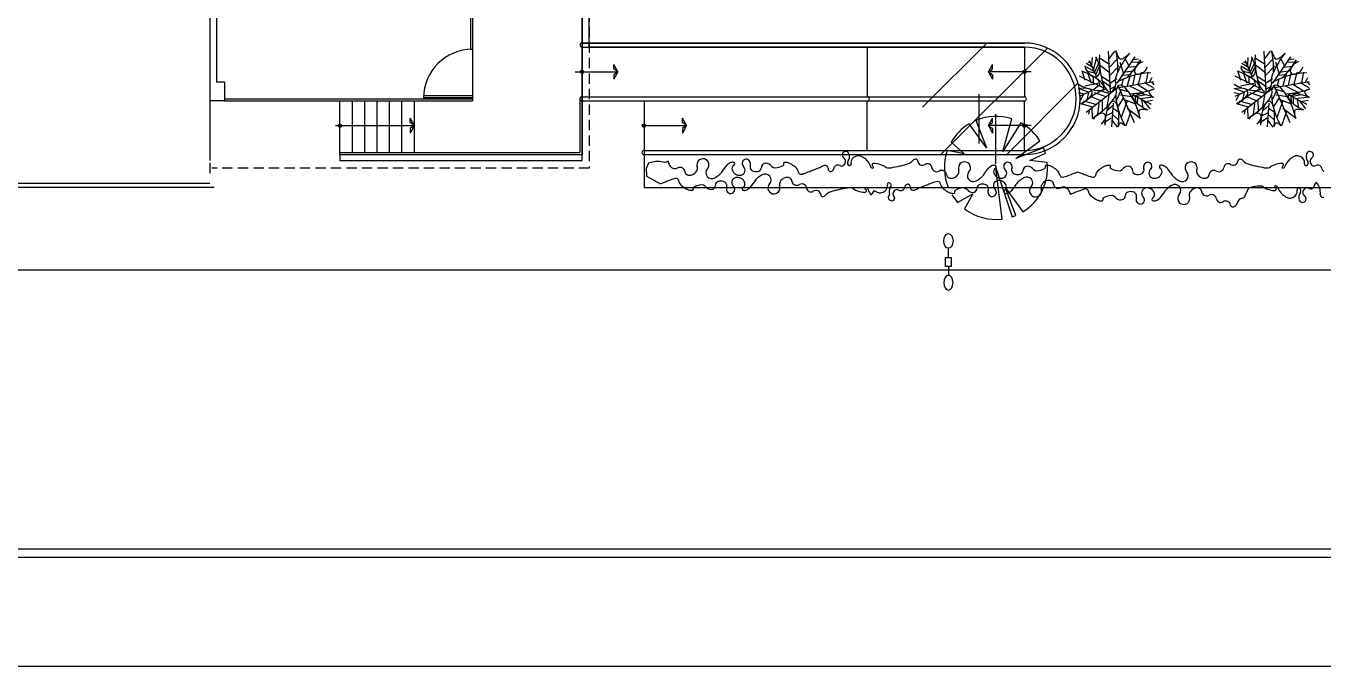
# Model space of a CAD drawing. Extents: x 0 to 130, y 0 to 88.
# Drawn here: x 44.34 to 75.72, y 0 to 15.49 of the extents above; entities that cross this region are included whole.
import ezdxf

# ---------------------------------------------------------------- set-up
doc = ezdxf.new("R2010")
doc.units = 0
doc.header["$MEASUREMENT"] = 0
doc.linetypes.add('HIDDEN', pattern=[0.375, 0.25, -0.125])
doc.layers.get('0').update_dxf_attribs({"color": 2, "linetype": 'CONTINUOUS'})
for name, color, linetype in [('AHURADO', 15, 'CONTINUOUS'), ('DOOR', 2, 'CONTINUOUS'), ('garden', 1, 'CONTINUOUS'), ('OEX', 15, 'CONTINUOUS'), ('PIE', 1, 'CONTINUOUS'), ('PISOS', 15, 'CONTINUOUS'), ('PROY', 1, 'HIDDEN'), ('WALLS', 5, 'CONTINUOUS')]:
    doc.layers.add(name, color=color, linetype=linetype)

msp = doc.modelspace()

# ---------------------------------------------------------------- hatches: boundary and pattern name
h = msp.add_hatch(color=253)
edge = h.paths.add_edge_path()
edge.add_arc((57.791, 14.378), 0.0412, 0, 360)
h = msp.add_hatch(color=253)
edge = h.paths.add_edge_path()
edge.add_arc((57.791, 14.378), 0.0412, 0, 360)
h = msp.add_hatch(color=253)
edge = h.paths.add_edge_path()
edge.add_arc((68.491, 14.378), 0.0412, 0, 360)
h = msp.add_hatch(color=253)
edge = h.paths.add_edge_path()
edge.add_arc((51.936, 13.078), 0.0412, 0, 360)
h = msp.add_hatch(color=253)
edge = h.paths.add_edge_path()
edge.add_arc((59.291, 13.078), 0.0412, 0, 360)
h = msp.add_hatch(color=253)
edge = h.paths.add_edge_path()
edge.add_arc((59.291, 13.078), 0.0412, 0, 360)
h = msp.add_hatch(color=253)
edge = h.paths.add_edge_path()
edge.add_arc((68.491, 13.078), 0.0412, 0, 360)

# ---------------------------------------------------------------- linework, layer by layer
at = {"color": 253}
for p, q in [((57.791, 15.868), (57.791, 15.078)), ((57.791, 14.978), (57.791, 13.778)), ((57.791, 14.978), (57.791, 13.778)), ((58.656, 14.378), (58.558, 14.557)), ((58.558, 14.452), (58.558, 14.557)), ((58.656, 14.378), (58.558, 14.557)), ((58.558, 14.452), (58.558, 14.557)), ((58.656, 14.378), (58.558, 14.452)), ((58.656, 14.378), (58.558, 14.452)), ((67.625, 14.378), (67.724, 14.557)), ((67.625, 14.378), (67.724, 14.452)), ((67.724, 14.452), (67.724, 14.557)), ((57.627, 14.378), (58.656, 14.378)), ((57.676, 14.378), (58.656, 14.378)), ((58.656, 14.378), (58.558, 14.305)), ((58.656, 14.378), (58.558, 14.2)), ((58.656, 14.378), (58.558, 14.305)), ((58.656, 14.378), (58.558, 14.2)), ((58.558, 14.305), (58.558, 14.2)), ((58.558, 14.305), (58.558, 14.2)), ((67.625, 14.378), (67.724, 14.2)), ((67.625, 14.378), (67.724, 14.305)), ((68.654, 14.378), (67.625, 14.378)), ((67.724, 14.305), (67.724, 14.2)), ((57.791, 13.678), (57.791, 12.378)), ((59.291, 13.678), (59.291, 12.478)), ((59.291, 13.678), (59.291, 12.478)), ((53.736, 13.078), (53.637, 13.257)), ((53.637, 13.152), (53.637, 13.257)), ((60.32, 13.078), (60.221, 13.257)), ((60.221, 13.152), (60.221, 13.257)), ((60.32, 13.078), (60.221, 13.257)), ((60.221, 13.152), (60.221, 13.257)), ((67.625, 13.078), (67.724, 13.257)), ((67.724, 13.152), (67.724, 13.257)), ((51.828, 13.078), (53.736, 13.078)), ((53.736, 13.078), (53.637, 13.152)), ((53.736, 13.078), (53.637, 13.005)), ((53.736, 13.078), (53.637, 12.9)), ((53.637, 13.005), (53.637, 12.9)), ((59.291, 13.078), (60.32, 13.078)), ((59.291, 13.078), (60.32, 13.078)), ((60.32, 13.078), (60.221, 13.152)), ((60.32, 13.078), (60.221, 13.152)), ((60.32, 13.078), (60.221, 12.9)), ((60.32, 13.078), (60.221, 13.005)), ((60.32, 13.078), (60.221, 12.9)), ((60.32, 13.078), (60.221, 13.005)), ((60.221, 13.005), (60.221, 12.9)), ((60.221, 13.005), (60.221, 12.9)), ((67.625, 13.078), (67.724, 13.152)), ((67.625, 13.078), (67.724, 12.9)), ((67.625, 13.078), (67.724, 13.005)), ((68.654, 13.078), (67.625, 13.078)), ((67.724, 13.005), (67.724, 12.9))]:
    msp.add_line(p, q, dxfattribs=at)
at = {"color": 253, "linetype": 'ByBlock'}
for p, q in [((59.403, 12.17), (59.34, 12.038)), ((59.34, 12.038), (59.351, 11.854)), ((59.578, 12.212), (59.403, 12.17)), ((59.673, 12.207), (59.578, 12.212)), ((59.805, 12.186), (59.673, 12.207)), ((59.872, 12.216), (59.805, 12.186)), ((59.351, 11.854), (59.693, 11.67))]:
    msp.add_line(p, q, dxfattribs=at)
at = {"color": 253}
for centre in [(57.791, 14.378), (57.791, 14.378), (68.491, 14.378), (51.936, 13.078), (59.291, 13.078), (59.291, 13.078), (68.491, 13.078)]:
    msp.add_circle(centre, 0.0412, dxfattribs=at)
at = {"color": 253, "linetype": 'ByBlock'}
for centre, radius, start, end in [((60.716, 12.132), 0.145, 317.3723, 157.3165), ((61.764, 12.166), 0.1, 26.1849, 227.3817), ((64.169, 12.368), 0.0845, 18.9787, 233.0879), ((64.051, 12.21), 0.113, 301.7728, 53.0879), ((64.06, 12.331), 0.2, 323.6564, 18.9787), ((64.438, 12.184), 0.141, 140.6577, 192.6851), ((64.49, 12.142), 0.208, 105.6199, 140.6577), ((64.478, 12.184), 0.165, 66.0416, 105.6199), ((64.388, 11.982), 0.385, 54.0758, 66.0416), ((64.279, 11.831), 0.572, 44.2683, 54.0758), ((65.882, 12.127), 0.14, 102.3658, 138.8515), ((65.863, 12.216), 0.0488, 4.746, 102.3658), ((73.704, 12.216), 0.0488, 77.6342, 175.254), ((73.684, 12.127), 0.14, 41.1485, 77.6342), ((75.288, 11.831), 0.572, 125.9242, 135.7317), ((75.178, 11.982), 0.385, 113.9584, 125.9242), ((75.089, 12.184), 0.165, 74.3801, 113.9584), ((75.077, 12.142), 0.208, 39.3423, 74.3801), ((75.129, 12.184), 0.141, 347.3149, 39.3423), ((75.506, 12.331), 0.2, 161.0213, 216.3436), ((75.397, 12.368), 0.0845, 306.9121, 161.0213), ((75.516, 12.21), 0.113, 126.9121, 238.2272), ((60.12, 12.256), 0.251, 189.1897, 212.7462), ((60.076, 12.228), 0.2, 212.7462, 239.2104), ((60.04, 12.167), 0.129, 239.2104, 298.0913), ((60.161, 11.94), 0.128, 58.9701, 118.0913), ((60.172, 11.957), 0.108, 5.2206, 58.9701), ((60.373, 11.976), 0.0939, 185.2206, 243.2953), ((60.378, 12.088), 0.217, 291.0358, 330.974), ((60.461, 12.042), 0.121, 330.974, 17.3855), ((60.73, 12.126), 0.16, 157.3165, 197.3855), ((60.928, 11.937), 0.143, 137.3723, 300.7583), ((60.859, 12.191), 0.393, 307.4626, 318.1693), ((60.75, 12.288), 0.538, 318.1693, 331.1169), ((61.567, 11.838), 0.394, 135.9704, 151.1169), ((61.517, 11.886), 0.325, 116.5687, 135.9704), ((61.44, 12.04), 0.152, 88.068, 116.5687), ((61.514, 12.034), 0.0955, 120.9077, 198.6344), ((61.6, 12.064), 0.187, 198.6344, 240.4587), ((61.444, 12.151), 0.0409, 300.9077, 88.068), ((61.612, 12.002), 0.123, 282.5736, 47.3817), ((61.745, 12.157), 0.121, 341.2153, 26.1849), ((61.963, 12.083), 0.109, 161.2153, 208.63), ((61.969, 12.086), 0.116, 208.63, 254.6937), ((61.998, 12.19), 0.224, 254.6937, 287.4477), ((62.036, 12.066), 0.0942, 287.4477, 359.2795), ((62.232, 12.064), 0.102, 110.4812, 179.2795), ((62.244, 12.031), 0.137, 40.6857, 110.4812), ((62.48, 12.233), 0.173, 220.6857, 281.7776), ((62.401, 12.611), 0.559, 281.7776, 297.0914), ((62.639, 12.145), 0.0353, 297.0914, 1.1653), ((62.684, 12.169), 0.0157, 167.5457, 209.5992), ((62.69, 12.168), 0.022, 94.9465, 167.5457), ((62.641, 12.145), 0.0335, 1.1653, 29.5992), ((62.708, 11.96), 0.23, 73.8796, 94.9465), ((62.696, 11.918), 0.274, 59.3551, 73.8796), ((62.296, 11.243), 1.059, 51.9832, 59.3551), ((62.819, 11.912), 0.21, 9.4278, 51.9832), ((63.079, 11.955), 0.0542, 189.4278, 280.5508), ((62.236, 14.666), 2.897, 288.4107, 291.5502), ((-16.258, 213.422), 216.591, 291.55023, 291.57763), ((7.375, 153.665), 152.331, 291.57763, 291.6103), ((61.529, 16.958), 5.288, 291.6103, 292.6377), ((66.167, 5.802), 6.793, 111.7241, 112.5239), ((63.677, 12.053), 0.0648, 353.3984, 111.7241), ((63.809, 12.038), 0.0681, 173.3984, 287.1537), ((63.807, 12.043), 0.0737, 287.1537, 355.4764), ((63.973, 12.03), 0.0926, 115.3668, 175.4764), ((63.977, 12.02), 0.103, 61.798, 115.3668), ((64.066, 12.185), 0.0841, 241.798, 301.7728), ((64.274, 12.173), 0.0656, 143.6564, 251.9443), ((64.265, 12.145), 0.036, 251.9443, 12.6851), ((64.462, 12.01), 0.316, 16.16, 44.2683), ((64.83, 12.116), 0.0675, 196.16, 259.5308), ((64.84, 12.128), 0.0347, 142.4914, 251.5169), ((64.847, 12.123), 0.0431, 85.1562, 142.4914), ((64.822, 12.073), 0.0232, 259.5308, 71.5169), ((64.789, 11.438), 0.73, 71.7693, 85.1562), ((64.904, 11.787), 0.363, 53.4786, 71.7693), ((65.187, 12.169), 0.112, 233.4786, 266.7066), ((65.204, 12.461), 0.405, 266.7066, 278.8676), ((64.879, 14.539), 2.508, 278.8676, 283.7499), ((64.627, 15.569), 3.569, 283.7499, 285.6199), ((64.763, 15.084), 3.065, 285.6199, 287.6377), ((65.634, 12.344), 0.19, 287.6377, 318.8515), ((66.016, 12.229), 0.105, 184.746, 246.4449), ((66.025, 12.248), 0.127, 246.4449, 301.6118), ((66.148, 12.049), 0.107, 61.2038, 121.6118), ((66.151, 12.056), 0.0993, 6.4409, 61.2038), ((66.364, 12.08), 0.115, 186.4409, 237.0512), ((66.368, 12.085), 0.121, 237.0512, 299.1575), ((66.489, 11.868), 0.128, 58.9701, 119.1575), ((66.499, 11.885), 0.108, 5.2206, 58.9701), ((66.789, 11.969), 0.121, 330.974, 17.3855), ((67.058, 12.053), 0.16, 157.3165, 197.3855), ((67.043, 12.059), 0.145, 317.3723, 157.3165), ((67.255, 11.864), 0.143, 137.3723, 300.7583), ((67.078, 12.215), 0.538, 318.1693, 331.1169), ((67.894, 11.765), 0.394, 135.9704, 151.1169), ((67.845, 11.813), 0.325, 116.5687, 135.9704), ((67.767, 11.967), 0.152, 88.068, 116.5687), ((67.841, 11.962), 0.0955, 120.9077, 198.6344), ((67.928, 11.991), 0.187, 198.6344, 240.4587), ((67.771, 12.079), 0.0409, 300.9077, 88.068), ((67.94, 11.929), 0.123, 282.5736, 47.3817), ((68.091, 12.093), 0.1, 26.1849, 227.3817), ((68.073, 12.084), 0.121, 341.2153, 26.1849), ((68.291, 12.01), 0.109, 161.2153, 208.63), ((68.297, 12.013), 0.116, 208.63, 254.6937), ((68.364, 11.994), 0.0942, 287.4477, 359.2795), ((68.56, 11.991), 0.102, 110.4812, 179.2795), ((68.572, 11.958), 0.137, 40.6857, 110.4812), ((68.807, 12.16), 0.173, 220.6857, 281.7776), ((68.728, 12.538), 0.559, 281.7776, 297.0914), ((68.967, 12.072), 0.0353, 297.0914, 1.1653), ((69.018, 12.095), 0.022, 94.9465, 167.5457), ((69.012, 12.096), 0.0157, 167.5457, 209.5992), ((68.969, 12.072), 0.0335, 1.1653, 29.5992), ((69.036, 11.887), 0.23, 73.8796, 94.9465), ((69.024, 11.845), 0.274, 59.3551, 73.8796), ((68.623, 11.17), 1.059, 51.9832, 59.3551), ((69.146, 11.839), 0.21, 9.4278, 51.9832), ((-9.931, 213.35), 216.592, 291.55023, 291.57763), ((13.702, 153.593), 152.332, 291.57763, 291.60168), ((125.864, 153.593), 152.332, 248.39832, 248.42237), ((149.497, 213.35), 216.592, 248.42237, 248.44977), ((70.42, 11.839), 0.21, 128.0168, 170.5722), ((70.943, 11.17), 1.059, 120.6449, 128.0168), ((70.543, 11.845), 0.274, 106.1204, 120.6449), ((70.531, 11.887), 0.23, 85.0535, 106.1204), ((70.549, 12.095), 0.022, 12.4543, 85.0535), ((70.598, 12.072), 0.0335, 150.4008, 178.8347), ((70.599, 12.072), 0.0353, 178.8347, 242.9086), ((70.555, 12.096), 0.0157, 330.4008, 12.4543), ((70.838, 12.538), 0.559, 242.9086, 258.2224), ((70.759, 12.16), 0.173, 258.2224, 319.3143), ((70.994, 11.958), 0.137, 69.5188, 139.3143), ((71.007, 11.991), 0.102, 0.7205, 69.5188), ((71.202, 11.994), 0.0942, 180.7205, 252.5523), ((71.27, 12.013), 0.116, 285.3063, 331.37), ((71.276, 12.01), 0.109, 331.37, 18.7847), ((71.494, 12.084), 0.121, 153.8151, 198.7847), ((71.475, 12.093), 0.1, 312.6183, 153.8151), ((71.626, 11.929), 0.123, 132.6183, 257.4264), ((71.639, 11.991), 0.187, 299.5413, 341.3656), ((71.795, 12.079), 0.0409, 91.932, 239.0923), ((71.725, 11.962), 0.0955, 341.3656, 59.0923), ((71.799, 11.967), 0.152, 63.4313, 91.932), ((71.722, 11.813), 0.325, 44.0296, 63.4313), ((71.672, 11.765), 0.394, 28.8831, 44.0296), ((72.489, 12.215), 0.538, 208.8831, 221.8307), ((72.311, 11.864), 0.143, 239.2417, 42.6277), ((72.523, 12.059), 0.145, 22.6835, 222.6277), ((72.778, 11.969), 0.121, 162.6145, 209.026), ((72.509, 12.053), 0.16, 342.6145, 22.6835), ((73.067, 11.885), 0.108, 121.0299, 174.7794), ((73.077, 11.868), 0.128, 60.8425, 121.0299), ((73.199, 12.085), 0.121, 240.8425, 302.9488), ((73.202, 12.08), 0.115, 302.9488, 353.5591), ((73.415, 12.056), 0.0993, 118.7962, 173.5591), ((73.419, 12.049), 0.107, 58.3882, 118.7962), ((73.542, 12.248), 0.127, 238.3882, 293.5551), ((73.55, 12.229), 0.105, 293.5551, 355.254), ((73.932, 12.344), 0.19, 221.1485, 252.3623), ((74.804, 15.084), 3.065, 252.3623, 254.3801), ((74.939, 15.569), 3.569, 254.3801, 256.2501), ((74.687, 14.539), 2.508, 256.2501, 261.1324), ((74.363, 12.461), 0.405, 261.1324, 273.2934), ((74.38, 12.169), 0.112, 273.2934, 306.5214), ((74.663, 11.787), 0.363, 108.2307, 126.5214), ((74.777, 11.438), 0.73, 94.8438, 108.2307), ((74.719, 12.123), 0.0431, 37.5086, 94.8438), ((74.744, 12.073), 0.0232, 108.4831, 280.4692), ((74.726, 12.128), 0.0347, 288.4831, 37.5086), ((74.736, 12.116), 0.0675, 280.4692, 343.84), ((75.104, 12.01), 0.316, 135.7317, 163.84), ((75.302, 12.145), 0.036, 167.3149, 288.0557), ((75.292, 12.173), 0.0656, 288.0557, 36.3436), ((75.501, 12.185), 0.0841, 238.2272, 298.202), ((75.589, 12.02), 0.103, 64.6332, 118.202), ((75.594, 12.03), 0.0926, 4.5236, 64.6332), ((75.76, 12.043), 0.0737, 184.5236, 252.8463), ((115.775, -129.963), 152.332, 111.57763, 111.60168), ((139.407, -189.72), 216.592, 111.55023, 111.57763), ((60.913, 9.037), 2.897, 108.4107, 111.5502), ((60.145, 11.346), 0.463, 100.5508, 108.4107), ((60.07, 11.748), 0.0542, 9.4278, 100.5508), ((60.33, 11.791), 0.21, 189.4278, 231.9832), ((60.853, 12.46), 1.059, 231.9832, 239.3551), ((60.4, 12.03), 0.154, 243.2953, 291.0358), ((60.748, 11.092), 0.559, 101.7776, 117.0914), ((60.67, 11.47), 0.173, 40.6857, 101.7776), ((60.917, 11.639), 0.102, 290.4812, 359.2795), ((60.49, 12.673), 1, 300.7583, 307.4626), ((61.113, 11.636), 0.0942, 107.4477, 179.2795), ((61.151, 11.513), 0.224, 74.6937, 107.4477), ((61.18, 11.617), 0.116, 28.63, 74.6937), ((61.186, 11.62), 0.109, 341.2153, 28.63), ((61.385, 11.536), 0.1, 206.1849, 47.3817), ((61.537, 11.701), 0.123, 102.5736, 227.3817), ((61.599, 12.062), 0.185, 240.4587, 282.5736), ((61.55, 11.641), 0.185, 60.4587, 102.5736), ((61.549, 11.639), 0.187, 18.6344, 60.4587), ((61.636, 11.668), 0.0955, 300.9077, 18.6344), ((61.582, 11.865), 0.394, 315.9704, 331.1169), ((62.399, 11.415), 0.538, 138.1693, 151.1169), ((62.29, 11.512), 0.393, 127.4626, 138.1693), ((62.659, 11.03), 1, 120.7583, 127.4626), ((62.222, 11.766), 0.143, 317.3723, 120.7583), ((62.433, 11.571), 0.145, 137.3723, 337.3165), ((62.688, 11.661), 0.121, 150.974, 197.3855), ((62.419, 11.577), 0.16, 337.3165, 17.3855), ((62.771, 11.615), 0.217, 111.0358, 150.974), ((62.749, 11.673), 0.154, 63.2953, 111.0358), ((62.776, 11.727), 0.0939, 5.2206, 63.2953), ((62.977, 11.745), 0.108, 185.2206, 238.9701), ((62.988, 11.762), 0.128, 238.9701, 299.1575), ((63.109, 11.545), 0.121, 57.0512, 119.1575), ((63.005, 12.356), 0.463, 280.5508, 288.4107), ((63.112, 11.55), 0.115, 6.4409, 57.0512), ((65.039, 11.617), 0.141, 320.6577, 12.6851), ((65.212, 11.656), 0.036, 71.9443, 192.6851), ((65.203, 11.628), 0.0656, 323.6564, 71.9443), ((65.67, 11.587), 0.0737, 107.1537, 175.4764), ((65.668, 11.592), 0.0681, 353.3984, 107.1537), ((122.102, -130.035), 152.331, 111.57763, 111.6103), ((145.734, -189.792), 216.591, 111.55023, 111.57763), ((67.241, 8.964), 2.897, 108.4107, 111.5502), ((66.472, 11.273), 0.463, 100.5508, 108.4107), ((66.397, 11.675), 0.0542, 9.4278, 100.5508), ((66.658, 11.718), 0.21, 189.4278, 231.9832), ((66.701, 11.903), 0.0939, 185.2206, 243.2953), ((66.728, 11.957), 0.154, 243.2953, 291.0358), ((66.705, 12.015), 0.217, 291.0358, 330.974), ((66.817, 12.6), 1, 300.7583, 307.4626), ((67.44, 11.563), 0.0942, 107.4477, 179.2795), ((67.479, 11.44), 0.224, 74.6937, 107.4477), ((67.186, 12.118), 0.393, 307.4626, 318.1693), ((67.507, 11.544), 0.116, 28.63, 74.6937), ((67.864, 11.628), 0.123, 102.5736, 227.3817), ((67.927, 11.989), 0.185, 240.4587, 282.5736), ((67.878, 11.568), 0.185, 60.4587, 102.5736), ((67.876, 11.566), 0.187, 18.6344, 60.4587), ((67.963, 11.595), 0.0955, 300.9077, 18.6344), ((68.727, 11.342), 0.538, 138.1693, 151.1169), ((68.325, 12.117), 0.224, 254.6937, 287.4477), ((68.618, 11.439), 0.393, 127.4626, 138.1693), ((68.987, 10.957), 1, 120.7583, 127.4626), ((68.549, 11.693), 0.143, 317.3723, 120.7583), ((69.015, 11.588), 0.121, 150.974, 197.3855), ((69.099, 11.542), 0.217, 111.0358, 150.974), ((69.077, 11.6), 0.154, 63.2953, 111.0358), ((69.104, 11.654), 0.0939, 5.2206, 63.2953), ((69.305, 11.672), 0.108, 185.2206, 238.9701), ((69.407, 11.882), 0.0542, 189.4278, 280.5508), ((69.332, 12.284), 0.463, 280.5508, 288.4107), ((68.563, 14.593), 2.897, 288.4107, 291.5502), ((71.003, 14.593), 2.897, 248.4498, 251.5893), ((70.234, 12.284), 0.463, 251.5893, 259.4492), ((70.16, 11.882), 0.0542, 259.4492, 350.5722), ((71.241, 12.117), 0.224, 252.5523, 285.3063), ((71.64, 11.989), 0.185, 257.4264, 299.5413), ((72.571, 10.775), 1, 120.7583, 127.4626), ((72.133, 11.51), 0.143, 317.3723, 120.7583), ((72.38, 12.118), 0.393, 221.8307, 232.5374), ((72.749, 12.6), 1, 232.5374, 239.2417), ((72.861, 12.015), 0.217, 209.026, 248.9642), ((72.839, 11.957), 0.154, 248.9642, 296.7047), ((72.866, 11.903), 0.0939, 296.7047, 354.7794), ((74.509, 9.135), 2.508, 98.8676, 103.7499), ((74.185, 11.212), 0.405, 86.7066, 98.8676), ((74.202, 11.505), 0.112, 53.4786, 86.7066), ((74.566, 11.601), 0.0232, 79.5308, 251.5169), ((74.558, 11.557), 0.0675, 16.16, 79.5308), ((75.416, 11.643), 0.0926, 295.3668, 355.4764), ((75.581, 11.63), 0.0737, 107.1537, 175.4764), ((75.271, 11.456), 0.379, 353.7262, 40.3283), ((60.453, 11.785), 0.274, 239.3551, 253.8796), ((60.441, 11.743), 0.23, 253.8796, 274.9465), ((60.459, 11.535), 0.022, 274.9465, 347.5457), ((60.51, 11.558), 0.0353, 117.0914, 181.1653), ((60.508, 11.558), 0.0335, 181.1653, 209.5992), ((60.465, 11.534), 0.0157, 347.5457, 29.5992), ((60.905, 11.672), 0.137, 220.6857, 290.4812), ((61.404, 11.546), 0.121, 161.2153, 206.1849), ((61.706, 11.551), 0.0409, 120.9077, 268.068), ((61.709, 11.663), 0.152, 268.068, 296.5687), ((61.632, 11.817), 0.325, 296.5687, 315.9704), ((63.325, 11.574), 0.0993, 186.4409, 241.2038), ((63.329, 11.581), 0.107, 241.2038, 301.6118), ((63.452, 11.382), 0.127, 66.4449, 121.6118), ((63.46, 11.401), 0.105, 4.746, 66.4449), ((63.614, 11.414), 0.0488, 184.746, 282.3658), ((63.594, 11.503), 0.14, 282.3658, 318.8515), ((63.843, 11.286), 0.19, 107.6377, 138.8515), ((64.714, 8.546), 3.065, 105.6199, 107.6377), ((64.849, 8.061), 3.569, 103.7499, 105.6199), ((64.597, 9.091), 2.508, 98.8676, 103.7499), ((64.273, 11.169), 0.405, 86.7066, 98.8676), ((64.29, 11.461), 0.112, 53.4786, 86.7066), ((64.573, 11.843), 0.363, 233.4786, 251.7693), ((64.688, 12.192), 0.73, 251.7693, 265.1562), ((64.63, 11.507), 0.0431, 265.1562, 322.4914), ((64.655, 11.557), 0.0232, 79.5308, 251.5169), ((64.636, 11.502), 0.0347, 322.4914, 71.5169), ((64.647, 11.514), 0.0675, 16.16, 79.5308), ((65.015, 11.62), 0.316, 196.16, 224.2683), ((63.997, 12.027), 1.01, 321.6195, 328.9984), ((65.088, 11.818), 0.385, 234.0758, 246.0416), ((64.999, 11.617), 0.165, 246.0416, 285.6199), ((64.987, 11.659), 0.208, 285.6199, 320.6577), ((65.278, 11.342), 0.0807, 129.1757, 350.5773), ((65.417, 11.47), 0.2, 143.6564, 198.9787), ((65.426, 11.42), 0.113, 121.7728, 233.0879), ((65.411, 11.445), 0.0841, 61.798, 121.7728), ((65.499, 11.61), 0.103, 241.798, 295.3668), ((65.504, 11.6), 0.0926, 295.3668, 355.4764), ((65.8, 11.577), 0.0648, 173.3984, 291.7241), ((63.31, 17.828), 6.793, 291.7241, 292.5239), ((67.947, 6.672), 5.288, 111.6103, 112.6377), ((67.181, 12.387), 1.059, 231.9832, 239.3551), ((66.781, 11.712), 0.274, 239.3551, 253.8796), ((66.769, 11.67), 0.23, 253.8796, 274.9465), ((66.787, 11.462), 0.022, 274.9465, 347.5457), ((66.837, 11.485), 0.0353, 117.0914, 181.1653), ((66.835, 11.485), 0.0335, 181.1653, 209.5992), ((66.793, 11.461), 0.0157, 347.5457, 29.5992), ((67.076, 11.019), 0.559, 101.7776, 117.0914), ((66.997, 11.397), 0.173, 40.6857, 101.7776), ((67.232, 11.599), 0.137, 220.6857, 290.4812), ((67.245, 11.566), 0.102, 290.4812, 359.2795), ((67.513, 11.547), 0.109, 341.2153, 28.63), ((67.731, 11.473), 0.121, 161.2153, 206.1849), ((67.713, 11.464), 0.1, 206.1849, 47.3817), ((68.033, 11.478), 0.0409, 120.9077, 268.068), ((68.037, 11.59), 0.152, 268.068, 296.5687), ((67.96, 11.744), 0.325, 296.5687, 315.9704), ((67.91, 11.792), 0.394, 315.9704, 331.1169), ((68.761, 11.498), 0.145, 137.3723, 337.3165), ((68.747, 11.504), 0.16, 337.3165, 17.3855), ((69.315, 11.689), 0.128, 238.9701, 298.0913), ((69.436, 11.462), 0.129, 59.2104, 118.0913), ((69.4, 11.402), 0.2, 32.7462, 59.2104), ((69.357, 11.374), 0.251, 9.1897, 32.7462), ((125.686, -130.219), 152.332, 111.57763, 111.60168), ((149.319, -189.976), 216.592, 111.55023, 111.57763), ((70.825, 8.781), 2.897, 108.4107, 111.5502), ((70.056, 11.091), 0.463, 100.5508, 108.4107), ((69.981, 11.492), 0.0542, 9.4278, 100.5508), ((70.242, 11.536), 0.21, 189.4278, 231.9832), ((70.765, 12.205), 1.059, 231.9832, 239.3551), ((70.421, 11.303), 0.0353, 117.0914, 181.1653), ((70.419, 11.303), 0.0335, 181.1653, 209.5992), ((70.66, 10.836), 0.559, 101.7776, 117.0914), ((70.581, 11.214), 0.173, 40.6857, 101.7776), ((70.816, 11.416), 0.137, 220.6857, 290.4812), ((70.829, 11.383), 0.102, 290.4812, 359.2795), ((71.024, 11.381), 0.0942, 107.4477, 179.2795), ((71.063, 11.257), 0.224, 74.6937, 107.4477), ((71.092, 11.361), 0.116, 28.63, 74.6937), ((71.097, 11.364), 0.109, 341.2153, 28.63), ((71.315, 11.29), 0.121, 161.2153, 206.1849), ((71.297, 11.281), 0.1, 206.1849, 47.3817), ((71.448, 11.445), 0.123, 102.5736, 227.3817), ((71.462, 11.386), 0.185, 60.4587, 102.5736), ((71.46, 11.383), 0.187, 18.6344, 60.4587), ((71.617, 11.296), 0.0409, 120.9077, 268.068), ((71.547, 11.413), 0.0955, 300.9077, 18.6344), ((71.544, 11.561), 0.325, 296.5687, 315.9704), ((71.494, 11.609), 0.394, 315.9704, 331.1169), ((72.311, 11.159), 0.538, 138.1693, 151.1169), ((72.202, 11.256), 0.393, 127.4626, 138.1693), ((72.345, 11.315), 0.145, 137.3723, 337.3165), ((72.599, 11.405), 0.121, 150.974, 197.3855), ((72.331, 11.321), 0.16, 337.3165, 17.3855), ((72.683, 11.359), 0.217, 111.0358, 150.974), ((72.661, 11.417), 0.154, 63.2953, 111.0358), ((72.688, 11.471), 0.0939, 5.2206, 63.2953), ((72.889, 11.49), 0.108, 185.2206, 238.9701), ((72.899, 11.507), 0.128, 238.9701, 299.1575), ((73.021, 11.289), 0.121, 57.0512, 119.1575), ((73.024, 11.294), 0.115, 6.4409, 57.0512), ((73.237, 11.318), 0.0993, 186.4409, 241.2038), ((74.068, 10.976), 0.491, 139.2124, 158.5694), ((74.625, 8.376), 3.065, 105.6199, 107.6377), ((90.99, 3.509), 18.884, 154.7278, 155.5406), ((74.485, 11.887), 0.363, 233.4786, 251.7693), ((74.599, 12.235), 0.73, 251.7693, 265.1562), ((74.541, 11.551), 0.0431, 265.1562, 322.4914), ((74.548, 11.546), 0.0347, 322.4914, 71.5169), ((74.926, 11.664), 0.316, 196.16, 224.2683), ((75.11, 11.843), 0.572, 224.2683, 234.0758), ((75, 11.691), 0.385, 234.0758, 246.0416), ((74.911, 11.49), 0.165, 246.0416, 285.6199), ((74.899, 11.532), 0.208, 285.6199, 320.6577), ((74.95, 11.489), 0.141, 320.6577, 12.6851), ((75.123, 11.528), 0.036, 71.9443, 192.6851), ((75.328, 11.343), 0.2, 143.6564, 198.9787), ((75.114, 11.5), 0.0656, 323.6564, 71.9443), ((75.219, 11.305), 0.0845, 198.9787, 53.0879), ((75.338, 11.463), 0.113, 121.7728, 233.0879), ((75.322, 11.488), 0.0841, 61.798, 121.7728), ((75.411, 11.653), 0.103, 241.798, 295.3668), ((75.712, 11.407), 0.0648, 173.3984, 291.7241), ((70.365, 11.529), 0.274, 239.3551, 253.8796), ((70.353, 11.487), 0.23, 253.8796, 274.9465), ((70.371, 11.28), 0.022, 274.9465, 347.5457), ((70.377, 11.278), 0.0157, 347.5457, 29.5992), ((71.621, 11.407), 0.152, 268.068, 296.5687), ((73.241, 11.325), 0.107, 241.2038, 301.6118), ((73.363, 11.126), 0.127, 66.4449, 121.6118), ((73.372, 11.146), 0.105, 4.746, 66.4449), ((73.526, 11.158), 0.0488, 184.746, 282.3658), ((73.506, 11.247), 0.14, 282.3658, 318.8515)]:
    msp.add_arc(centre, radius, start, end, dxfattribs=at)
at = {"layer": 'AHURADO', "color": 253}
for p, q in [((66.025, 13.522), (67.581, 15.078)), ((66.461, 12.368), (69.051, 14.957)), ((68.052, 12.367), (69.788, 14.103))]:
    msp.add_line(p, q, dxfattribs=at)
at = {"layer": 'DOOR', "color": 253}
for p, q in [((48.791, 15.843), (48.791, 12.233)), ((55.091, 15.843), (55.091, 14.928)), ((55.141, 15.843), (55.141, 14.928)), ((57.791, 12.233), (57.791, 15.843)), ((57.966, 14.978), (57.966, 15.843)), ((57.791, 15.078), (68.491, 15.078)), ((57.791, 15.078), (57.791, 13.678)), ((68.491, 15.078), (57.791, 15.078)), ((55.091, 14.928), (55.141, 14.928)), ((57.791, 14.978), (68.491, 14.978)), ((68.491, 14.978), (57.966, 14.978)), ((49.141, 13.728), (55.141, 13.728)), ((49.141, 13.678), (55.141, 13.678)), ((51.936, 12.378), (51.936, 13.678)), ((52.236, 12.428), (52.236, 13.678)), ((52.536, 12.428), (52.536, 13.678)), ((52.836, 12.428), (52.836, 13.678)), ((53.136, 12.428), (53.136, 13.678)), ((53.436, 12.428), (53.436, 13.678)), ((53.736, 12.428), (53.736, 13.678)), ((55.141, 13.748), (53.961, 13.748)), ((55.141, 13.798), (53.962, 13.798)), ((55.141, 13.798), (55.141, 13.748)), ((55.141, 13.728), (55.141, 13.678)), ((57.791, 13.778), (68.491, 13.778)), ((57.791, 13.678), (68.491, 13.678)), ((57.791, 12.378), (57.791, 13.678)), ((57.791, 13.678), (59.291, 13.678)), ((57.791, 13.678), (59.291, 13.678)), ((59.291, 13.678), (59.291, 12.478)), ((59.291, 13.678), (59.291, 12.378)), ((51.936, 12.378), (57.791, 12.378)), ((51.936, 12.378), (51.936, 12.233)), ((51.936, 12.378), (57.791, 12.378)), ((59.291, 12.478), (68.491, 12.478)), ((59.291, 12.478), (68.491, 12.478)), ((59.291, 12.378), (68.491, 12.378)), ((59.291, 12.378), (68.491, 12.378)), ((51.936, 12.233), (57.791, 12.233))]:
    msp.add_line(p, q, dxfattribs=at)
for centre, radius, start, end in [((57.791, 15.028), 0.05, 90, 270), ((57.791, 15.028), 0.05, 90, 270), ((68.491, 13.728), 1.35, 270, 90), ((68.491, 13.728), 1.35, 270, 90), ((55.141, 13.748), 1.18, 90, 180), ((68.491, 13.728), 1.25, 270, 90), ((68.491, 13.728), 1.25, 270, 90), ((57.791, 13.728), 0.05, 90, 270), ((57.791, 13.728), 0.05, 90, 270), ((64.691, 13.728), 0.05, 270, 90), ((68.491, 13.728), 0.05, 270, 90), ((59.291, 12.428), 0.05, 90, 270), ((59.291, 12.428), 0.05, 90, 270)]:
    msp.add_arc(centre, radius, start, end, dxfattribs=at)
at = {"layer": 'garden', "color": 253}
for p, q in [((70.571, 13.893), (70.526, 14.884)), ((70.535, 14.688), (70.678, 14.884)), ((74.337, 13.893), (74.292, 14.884)), ((74.301, 14.688), (74.444, 14.884)), ((70.165, 14.4), (69.957, 14.521)), ((70.143, 14.487), (69.983, 14.582)), ((70.096, 14.59), (70.035, 14.616)), ((70.238, 14.266), (70.07, 14.646)), ((70.126, 14.53), (70.139, 14.724)), ((70.165, 14.431), (70.238, 14.703)), ((70.187, 14.361), (70.29, 14.59)), ((70.217, 14.31), (70.303, 14.495)), ((70.55, 14.56), (70.29, 14.722)), ((70.565, 14.35), (70.304, 14.551)), ((70.535, 14.271), (70.781, 14.526)), ((70.54, 14.487), (70.752, 14.703)), ((70.735, 14.109), (71.174, 14.746)), ((70.9, 14.331), (70.809, 14.609)), ((71.014, 14.535), (70.929, 14.695)), ((71.003, 14.49), (71.202, 14.518)), ((71.071, 14.615), (71.31, 14.621)), ((71.105, 14.677), (71.253, 14.695)), ((73.931, 14.4), (73.723, 14.521)), ((73.909, 14.487), (73.749, 14.582)), ((73.862, 14.59), (73.801, 14.616)), ((74.004, 14.266), (73.836, 14.646)), ((73.892, 14.53), (73.905, 14.724)), ((73.931, 14.431), (74.004, 14.703)), ((73.953, 14.361), (74.056, 14.59)), ((73.983, 14.31), (74.069, 14.495)), ((74.316, 14.56), (74.056, 14.722)), ((74.331, 14.35), (74.071, 14.551)), ((74.301, 14.271), (74.547, 14.526)), ((74.306, 14.487), (74.518, 14.703)), ((74.501, 14.109), (74.94, 14.746)), ((74.666, 14.331), (74.575, 14.609)), ((74.78, 14.535), (74.695, 14.695)), ((74.769, 14.49), (74.968, 14.518)), ((74.837, 14.615), (75.076, 14.621)), ((74.871, 14.677), (75.019, 14.695)), ((70.409, 13.986), (69.823, 14.278)), ((69.96, 14.168), (69.887, 14.406)), ((70.221, 14.34), (69.992, 14.396)), ((70.116, 14.095), (70.034, 14.333)), ((70.165, 14.102), (70.165, 14.284)), ((70.325, 14.025), (70.282, 14.21)), ((70.56, 14.139), (70.339, 14.276)), ((70.58, 14.011), (70.358, 14.173)), ((70.55, 14.094), (70.727, 14.217)), ((70.689, 13.989), (71.612, 14.149)), ((70.837, 14.302), (71.077, 14.313)), ((70.849, 14.04), (70.889, 14.211)), ((70.94, 14.382), (71.174, 14.41)), ((70.974, 14.029), (71.048, 14.274)), ((71.117, 14.046), (71.174, 14.325)), ((71.253, 14.075), (71.322, 14.37)), ((71.39, 14.12), (71.606, 14.001)), ((71.436, 14.12), (71.487, 14.376)), ((71.521, 14.131), (71.584, 14.24)), ((71.572, 14.131), (71.624, 14.069)), ((74.175, 13.986), (73.589, 14.278)), ((73.726, 14.168), (73.653, 14.406)), ((73.987, 14.34), (73.758, 14.396)), ((73.882, 14.095), (73.8, 14.333)), ((73.931, 14.102), (73.931, 14.284)), ((74.091, 14.025), (74.048, 14.21)), ((74.326, 14.139), (74.105, 14.276)), ((74.346, 14.011), (74.125, 14.173)), ((74.316, 14.094), (74.493, 14.217)), ((74.455, 13.989), (75.378, 14.149)), ((74.604, 14.302), (74.843, 14.313)), ((74.615, 14.04), (74.655, 14.211)), ((74.706, 14.382), (74.94, 14.41)), ((74.74, 14.029), (74.814, 14.274)), ((74.883, 14.046), (74.94, 14.325)), ((75.019, 14.075), (75.088, 14.37)), ((75.156, 14.12), (75.373, 14.001)), ((75.202, 14.12), (75.253, 14.376)), ((75.287, 14.131), (75.35, 14.24)), ((75.338, 14.131), (75.39, 14.069)), ((69.944, 13.839), (69.789, 13.874)), ((70.022, 13.895), (69.815, 13.969)), ((70.113, 13.921), (69.815, 13.787)), ((69.913, 13.817), (69.838, 13.684)), ((70.272, 14.095), (69.951, 14.031)), ((70.689, 13.944), (69.983, 13.398)), ((70.04, 13.883), (70.001, 13.701)), ((70.29, 14.051), (70.165, 13.947)), ((70.467, 13.773), (70.188, 13.87)), ((70.57, 13.847), (70.325, 13.921)), ((70.536, 13.807), (70.479, 13.489)), ((70.555, 13.962), (70.707, 14.036)), ((70.823, 13.929), (70.713, 13.682)), ((70.763, 14.045), (71.144, 13.155)), ((70.776, 13.968), (71.016, 13.893)), ((70.815, 13.821), (71.086, 13.784)), ((71.037, 14.04), (71.373, 13.876)), ((71.112, 13.821), (71.556, 13.595)), ((71.147, 13.801), (71.312, 13.86)), ((71.172, 13.782), (71.426, 13.828)), ((71.213, 14.086), (71.487, 13.91)), ((73.71, 13.839), (73.555, 13.874)), ((73.788, 13.895), (73.581, 13.969)), ((73.879, 13.921), (73.581, 13.787)), ((73.679, 13.817), (73.604, 13.684)), ((74.038, 14.095), (73.717, 14.031)), ((74.455, 13.944), (73.749, 13.398)), ((73.806, 13.883), (73.767, 13.701)), ((74.056, 14.051), (73.931, 13.947)), ((74.233, 13.773), (73.954, 13.87)), ((74.336, 13.847), (74.091, 13.921)), ((74.302, 13.807), (74.245, 13.489)), ((74.321, 13.962), (74.473, 14.036)), ((74.589, 13.929), (74.479, 13.682)), ((74.529, 14.045), (74.91, 13.155)), ((74.543, 13.968), (74.782, 13.893)), ((74.581, 13.821), (74.852, 13.784)), ((74.803, 14.04), (75.139, 13.876)), ((74.879, 13.821), (75.322, 13.595)), ((74.913, 13.801), (75.078, 13.86)), ((74.938, 13.782), (75.192, 13.828)), ((74.98, 14.086), (75.253, 13.91)), ((70.143, 13.529), (69.886, 13.597)), ((70.217, 13.591), (69.926, 13.671)), ((70.342, 13.676), (70.108, 13.773)), ((70.12, 13.5), (70.131, 13.261)), ((70.291, 13.614), (70.256, 13.347)), ((70.37, 13.711), (70.376, 13.415)), ((70.639, 13.569), (70.489, 13.434)), ((70.641, 13.623), (70.601, 13.046)), ((70.643, 13.492), (70.765, 13.415)), ((70.9, 13.767), (70.746, 13.525)), ((70.977, 13.675), (70.831, 13.272)), ((70.861, 13.729), (71.177, 13.602)), ((70.977, 13.498), (71.302, 13.261)), ((71.169, 13.796), (71.181, 13.631)), ((71.226, 13.762), (71.223, 13.597)), ((71.278, 13.732), (71.623, 13.772)), ((71.325, 13.713), (71.359, 13.506)), ((71.376, 13.681), (71.524, 13.484)), ((71.411, 13.666), (71.591, 13.698)), ((73.909, 13.529), (73.652, 13.597)), ((73.983, 13.591), (73.692, 13.671)), ((74.108, 13.676), (73.874, 13.773)), ((73.886, 13.5), (73.897, 13.261)), ((74.057, 13.614), (74.023, 13.347)), ((74.136, 13.711), (74.142, 13.415)), ((74.405, 13.569), (74.255, 13.434)), ((74.407, 13.623), (74.367, 13.046)), ((74.409, 13.492), (74.531, 13.415)), ((74.666, 13.767), (74.512, 13.525)), ((74.743, 13.675), (74.597, 13.272)), ((74.627, 13.729), (74.943, 13.602)), ((74.743, 13.498), (75.068, 13.261)), ((74.935, 13.796), (74.948, 13.631)), ((74.992, 13.762), (74.99, 13.597)), ((75.044, 13.732), (75.389, 13.772)), ((75.091, 13.713), (75.125, 13.506)), ((75.142, 13.681), (75.29, 13.484)), ((75.177, 13.666), (75.357, 13.698)), ((67.32, 13.207), (67.573, 12.54)), ((67.967, 12.455), (68.186, 13.244)), ((70.068, 13.477), (70.04, 13.358)), ((70.594, 13.259), (70.419, 13.149)), ((70.62, 13.392), (70.449, 13.31)), ((70.611, 13.2), (70.737, 13.039)), ((70.625, 13.345), (70.767, 13.219)), ((71.062, 13.421), (70.943, 13.077)), ((73.835, 13.477), (73.806, 13.358)), ((74.36, 13.259), (74.185, 13.149)), ((74.386, 13.392), (74.215, 13.31)), ((74.377, 13.2), (74.503, 13.039)), ((74.391, 13.345), (74.533, 13.219)), ((74.828, 13.421), (74.709, 13.077)), ((67.573, 12.54), (67.152, 13.121)), ((68.407, 13.148), (67.967, 12.455)), ((66.723, 12.681), (67.036, 12.395)), ((68.288, 12.286), (68.868, 12.707)), ((67.036, 12.395), (66.627, 12.475)), ((68.954, 12.54), (68.288, 12.286)), ((68.623, 12.233), (69.001, 12.409)), ((67.803, 12.056), (68.192, 10.87)), ((67.957, 10.817), (67.803, 12.056)), ((69.045, 12.186), (68.623, 12.233)), ((66.738, 11.405), (66.875, 11.221)), ((66.875, 11.221), (67.244, 11.431)), ((67.244, 11.431), (67.042, 11.067)), ((68.033, 11.572), (68.454, 10.991)), ((68.287, 10.905), (68.033, 11.572))]:
    msp.add_line(p, q, dxfattribs=at)
for start, end in [(72.1305, 112.795), (121.4272, 149.9761), (31.4272, 61.0623), (160.4031, 202.795), (16.4031, 22.795), (301.4272, 5.9761), (232.4031, 277.0623), (288.1305, 292.795)]:
    msp.add_arc((67.803, 12.056), 1.248, start, end, dxfattribs=at)
for centre, major_axis, ratio, start_param, end_param in [((70.527, 14.578), (-0.043, 0.685), 0.320829, 1.228424, 3.936298), ((71.081, 14.626), (0.369, 0.524), 0.25382, 1.350687, 3.121599), ((70.527, 14.578), (-0.043, 0.685), 0.320829, 4.397238, 5.164209), ((74.293, 14.578), (-0.043, 0.685), 0.320829, 1.228424, 3.936298), ((74.847, 14.626), (0.369, 0.524), 0.25382, 1.350687, 3.121599), ((74.293, 14.578), (-0.043, 0.685), 0.320829, 4.397238, 5.164209), ((70.091, 14.606), (0.155, -0.343), 0.469817, 4.846328, 8.054162), ((71.081, 14.626), (0.369, 0.524), 0.25382, 4.080436, 4.976195), ((71.315, 14.47), (0.139, 0.127), 0.60646, 0.765753, 5.470333), ((73.857, 14.606), (0.155, -0.343), 0.469817, 4.846328, 8.054162), ((74.847, 14.626), (0.369, 0.524), 0.25382, 4.080436, 4.976195), ((75.081, 14.47), (0.139, 0.127), 0.60646, 0.765753, 5.470333), ((69.954, 14.186), (0.457, -0.208), 0.330284, 4.516905, 8.135419), ((71.289, 14.101), (-0.657, -0.132), 0.330284, 4.241433, 5.724593), ((73.72, 14.186), (0.457, -0.208), 0.330284, 4.516905, 8.135419), ((75.055, 14.101), (-0.657, -0.132), 0.330284, 4.241433, 5.724593), ((69.771, 13.776), (0.352, 0.133), 0.469817, 4.785416, 7.621914), ((70.168, 13.548), (-0.534, -0.404), 0.330284, 3.883229, 5.033312), ((70.168, 13.548), (-0.534, -0.404), 0.330284, 1.255139, 3.363916), ((71.009, 13.424), (-0.23, 0.629), 0.330284, 7.067853, 8.32102), ((71.009, 13.424), (-0.23, 0.629), 0.330284, 4.315845, 6.774092), ((71.289, 14.101), (-0.657, -0.132), 0.330284, 7.410065, 8.337358), ((71.564, 13.602), (0.457, -0.208), 0.330284, 1.621135, 4.676377), ((73.537, 13.776), (0.352, 0.133), 0.469817, 4.785416, 7.621914), ((73.934, 13.548), (-0.534, -0.404), 0.330284, 3.883229, 5.033312), ((73.934, 13.548), (-0.534, -0.404), 0.330284, 1.255139, 3.363916), ((74.776, 13.424), (-0.23, 0.629), 0.330284, 7.067853, 8.32102), ((74.776, 13.424), (-0.23, 0.629), 0.330284, 4.315845, 6.774092), ((75.055, 14.101), (-0.657, -0.132), 0.330284, 7.410065, 8.337358), ((75.33, 13.602), (0.457, -0.208), 0.330284, 1.621135, 4.676377), ((70.609, 13.168), (0.039, 0.501), 0.330284, 4.497596, 8.039137), ((74.375, 13.168), (0.039, 0.501), 0.330284, 4.497596, 8.039137), ((70.297, 13.227), (0.139, 0.127), 0.60646, 4.536817, 8.410965), ((74.063, 13.227), (0.139, 0.127), 0.60646, 4.536817, 8.410965)]:
    msp.add_ellipse(centre, major_axis=major_axis, ratio=ratio, start_param=start_param, end_param=end_param, dxfattribs=at)
for points in [[(70.706, 14.889), (70.804, 14.693), (71.031, 14.832)], [(74.472, 14.889), (74.57, 14.693), (74.797, 14.832)], [(71.633, 13.97), (71.504, 13.894), (71.61, 13.763)], [(75.399, 13.97), (75.27, 13.894), (75.376, 13.763)], [(71.29, 13.251), (71.286, 13.466), (71.479, 13.458)], [(75.056, 13.251), (75.052, 13.466), (75.245, 13.458)], [(70.763, 13.049), (70.818, 13.149), (70.928, 13.073)], [(74.529, 13.049), (74.584, 13.149), (74.694, 13.073)]]:
    msp.add_spline(points, degree=3, dxfattribs=at)
at = {"layer": 'OEX', "color": 253}
for p, q in [((64.691, 14.978), (64.691, 13.778)), ((68.491, 14.978), (68.491, 13.778)), ((67.4, 12.642), (67.4, 13.842)), ((57.741, 13.728), (57.741, 12.428)), ((64.691, 12.478), (64.691, 13.678)), ((68.491, 12.478), (68.491, 13.678)), ((67.803, 12.156), (67.803, 13.356)), ((51.936, 12.428), (57.741, 12.428)), ((59.291, 12.378), (59.291, 11.578)), ((48.791, 11.678), (41.313, 11.678)), ((48.891, 11.578), (41.313, 11.578)), ((59.291, 11.578), (80.016, 11.578)), ((66.654, 9.891), (66.654, 10.11)), ((66.587, 9.891), (66.721, 9.891)), ((66.587, 9.673), (66.587, 9.891)), ((66.721, 9.891), (66.721, 9.673)), ((79.516, 9.578), (36.013, 9.578)), ((66.721, 9.673), (66.587, 9.673)), ((66.654, 9.673), (66.654, 9.455)), ((88.647, 2.828), (7.806, 2.828)), ((88.027, 2.628), (7.806, 2.628))]:
    msp.add_line(p, q, dxfattribs=at)
msp.add_ellipse((66.654, 10.288), major_axis=(0, -0.178), ratio=0.623182, dxfattribs=at)
at = {"layer": 'OEX', "color": 253, "extrusion": (0, 0, -1)}
msp.add_ellipse((66.654, 9.277), major_axis=(0, 0.178), ratio=0.623182, dxfattribs=at)
at = {"layer": 'PIE', "color": 5}
msp.add_line((0, 0), (130, 0), dxfattribs=at)
at = {"layer": 'PISOS', "color": 253}
msp.add_line((55.141, 14.928), (55.141, 13.728), dxfattribs=at)
at = {"layer": 'PROY', "color": 253}
for p, q in [((57.966, 15.843), (57.966, 12.048)), ((48.791, 13.678), (48.791, 11.843)), ((57.966, 12.048), (48.841, 12.048))]:
    msp.add_line(p, q, dxfattribs=at)
at = {"layer": 'WALLS', "color": 253}
for p, q in [((48.791, 15.843), (48.791, 13.678)), ((48.951, 15.843), (48.951, 14.128)), ((49.141, 14.128), (48.951, 14.128)), ((49.141, 14.128), (49.141, 13.678)), ((49.141, 13.678), (48.791, 13.678))]:
    msp.add_line(p, q, dxfattribs=at)

doc.saveas('drawing.dxf')
